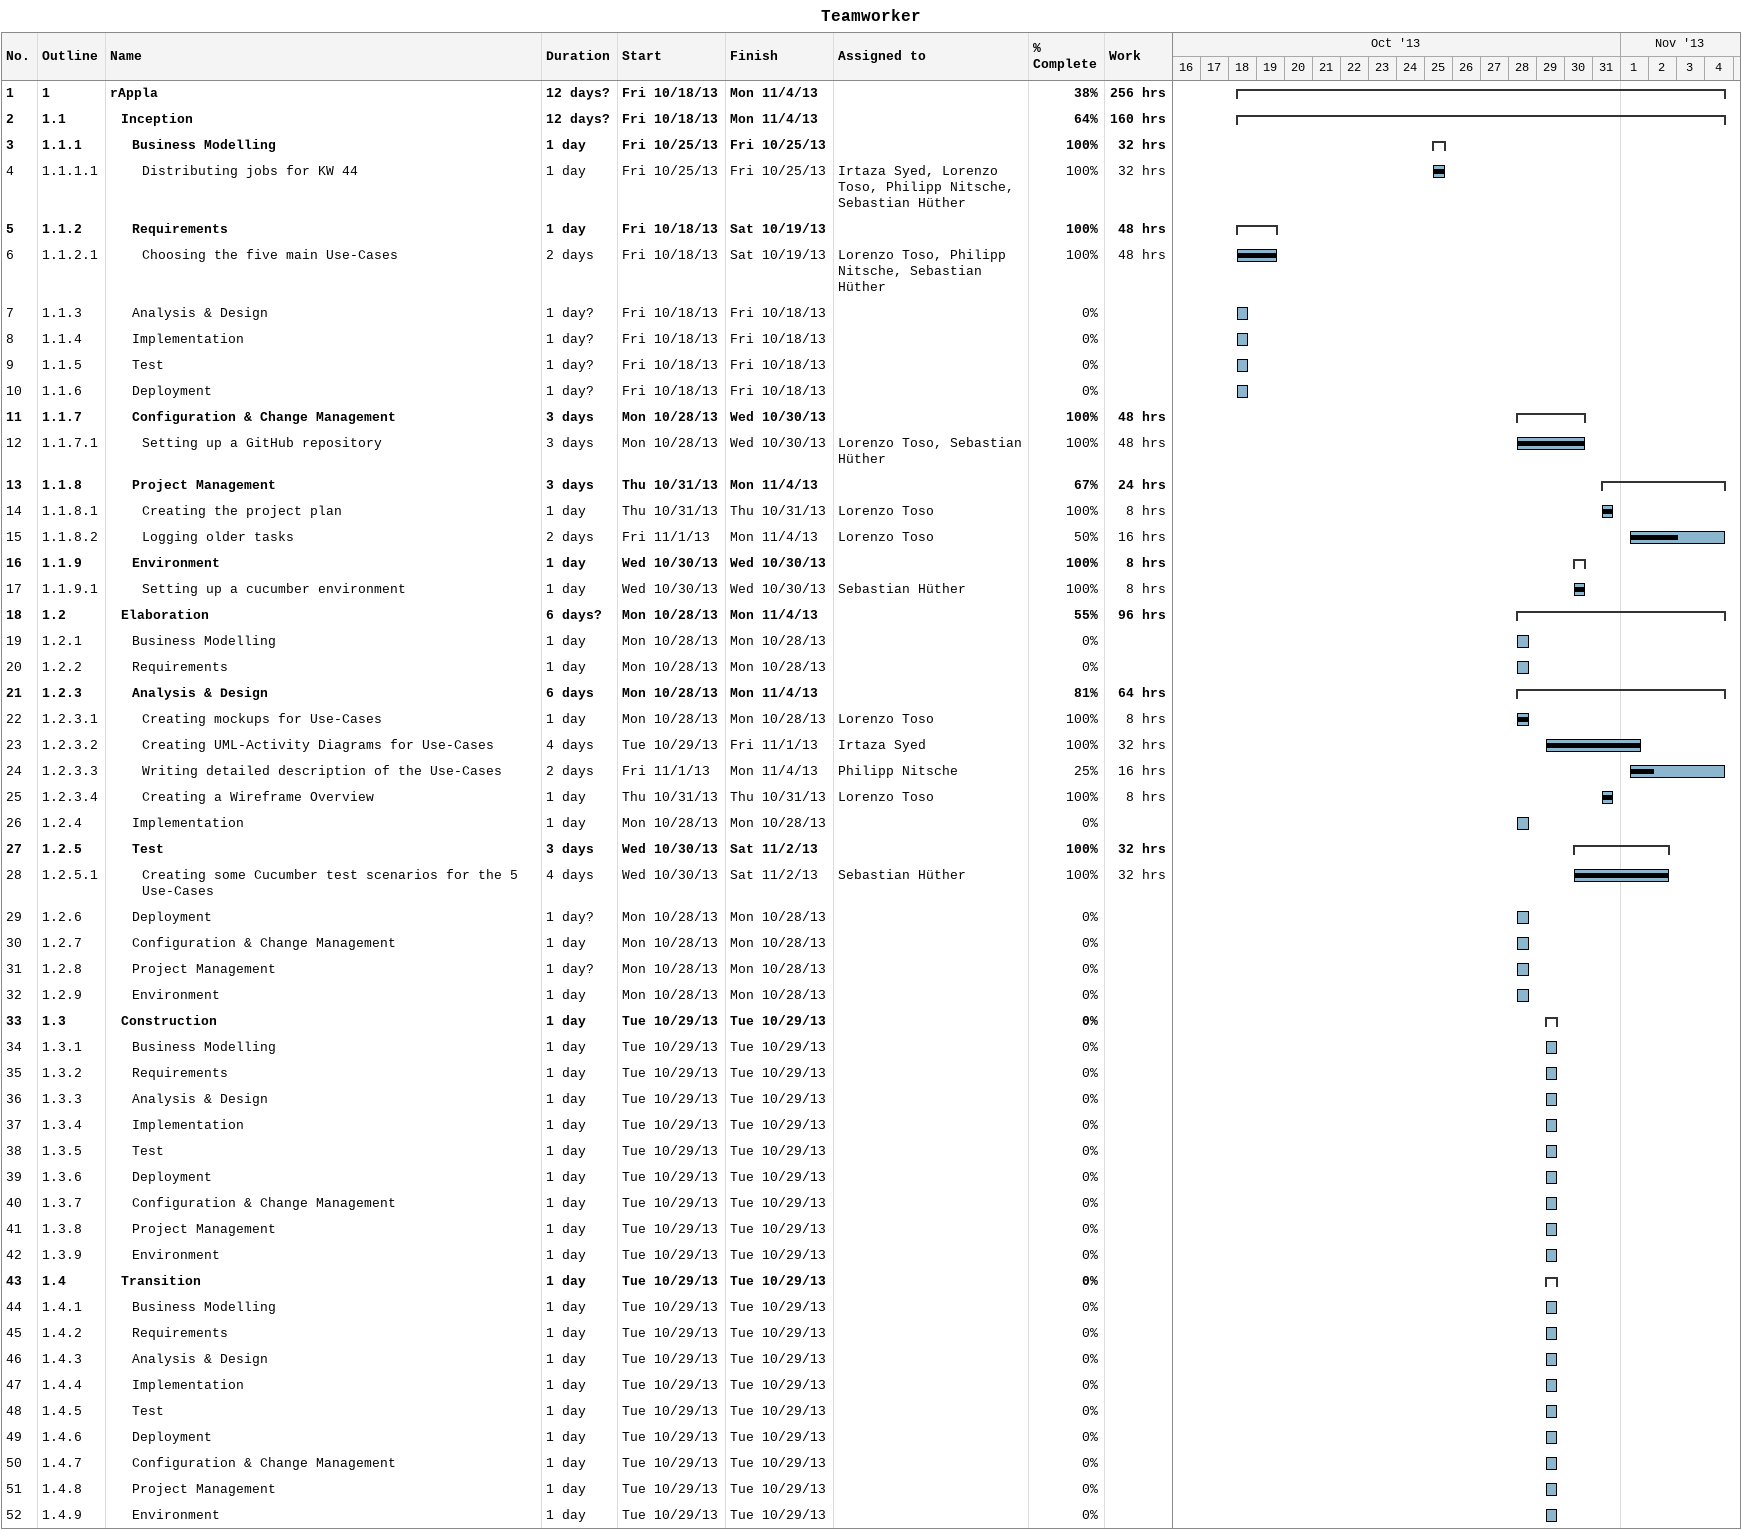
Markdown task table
Teamworker

| ID | WBS | Task | Duration | Start | Finish | Resources | % complete | Work (h) |
|---|---|---|---|---|---|---|---|---|
| 1 | 1 | **rAppla** | 12d? | 2013-10-18 | 2013-11-04 |  | 38 | 256 |
| 2 | 1.1 | **Inception** | 12d? | 2013-10-18 | 2013-11-04 |  | 64 | 160 |
| 3 | 1.1.1 | **Business Modelling** | 1d | 2013-10-25 | 2013-10-25 |  | 100 | 32 |
| 4 | 1.1.1.1 | Distributing jobs for KW 44 | 1d | 2013-10-25 | 2013-10-25 | Irtaza Syed, Lorenzo Toso, Philipp Nitsche, Sebastian Hüther | 100 | 32 |
| 5 | 1.1.2 | **Requirements** | 1d | 2013-10-18 | 2013-10-19 |  | 100 | 48 |
| 6 | 1.1.2.1 | Choosing the five main Use-Cases | 2d | 2013-10-18 | 2013-10-19 | Lorenzo Toso, Philipp Nitsche, Sebastian Hüther | 100 | 48 |
| 7 | 1.1.3 | Analysis & Design | 1d? | 2013-10-18 | 2013-10-18 |  | 0 |  |
| 8 | 1.1.4 | Implementation | 1d? | 2013-10-18 | 2013-10-18 |  | 0 |  |
| 9 | 1.1.5 | Test | 1d? | 2013-10-18 | 2013-10-18 |  | 0 |  |
| 10 | 1.1.6 | Deployment | 1d? | 2013-10-18 | 2013-10-18 |  | 0 |  |
| 11 | 1.1.7 | **Configuration & Change Management** | 3d | 2013-10-28 | 2013-10-30 |  | 100 | 48 |
| 12 | 1.1.7.1 | Setting up a GitHub repository | 3d | 2013-10-28 | 2013-10-30 | Lorenzo Toso, Sebastian Hüther | 100 | 48 |
| 13 | 1.1.8 | **Project Management** | 3d | 2013-10-31 | 2013-11-04 |  | 67 | 24 |
| 14 | 1.1.8.1 | Creating the project plan | 1d | 2013-10-31 | 2013-10-31 | Lorenzo Toso | 100 | 8 |
| 15 | 1.1.8.2 | Logging older tasks | 2d | 2013-11-01 | 2013-11-04 | Lorenzo Toso | 50 | 16 |
| 16 | 1.1.9 | **Environment** | 1d | 2013-10-30 | 2013-10-30 |  | 100 | 8 |
| 17 | 1.1.9.1 | Setting up a cucumber environment | 1d | 2013-10-30 | 2013-10-30 | Sebastian Hüther | 100 | 8 |
| 18 | 1.2 | **Elaboration** | 6d? | 2013-10-28 | 2013-11-04 |  | 55 | 96 |
| 19 | 1.2.1 | Business Modelling | 1d | 2013-10-28 | 2013-10-28 |  | 0 |  |
| 20 | 1.2.2 | Requirements | 1d | 2013-10-28 | 2013-10-28 |  | 0 |  |
| 21 | 1.2.3 | **Analysis & Design** | 6d | 2013-10-28 | 2013-11-04 |  | 81 | 64 |
| 22 | 1.2.3.1 | Creating mockups for Use-Cases | 1d | 2013-10-28 | 2013-10-28 | Lorenzo Toso | 100 | 8 |
| 23 | 1.2.3.2 | Creating UML-Activity Diagrams for Use-Cases | 4d | 2013-10-29 | 2013-11-01 | Irtaza Syed | 100 | 32 |
| 24 | 1.2.3.3 | Writing detailed description of the Use-Cases | 2d | 2013-11-01 | 2013-11-04 | Philipp Nitsche | 25 | 16 |
| 25 | 1.2.3.4 | Creating a Wireframe Overview | 1d | 2013-10-31 | 2013-10-31 | Lorenzo Toso | 100 | 8 |
| 26 | 1.2.4 | Implementation | 1d | 2013-10-28 | 2013-10-28 |  | 0 |  |
| 27 | 1.2.5 | **Test** | 3d | 2013-10-30 | 2013-11-02 |  | 100 | 32 |
| 28 | 1.2.5.1 | Creating some Cucumber test scenarios for the 5 Use-Cases | 4d | 2013-10-30 | 2013-11-02 | Sebastian Hüther | 100 | 32 |
| 29 | 1.2.6 | Deployment | 1d? | 2013-10-28 | 2013-10-28 |  | 0 |  |
| 30 | 1.2.7 | Configuration & Change Management | 1d | 2013-10-28 | 2013-10-28 |  | 0 |  |
| 31 | 1.2.8 | Project Management | 1d? | 2013-10-28 | 2013-10-28 |  | 0 |  |
| 32 | 1.2.9 | Environment | 1d | 2013-10-28 | 2013-10-28 |  | 0 |  |
| 33 | 1.3 | **Construction** | 1d | 2013-10-29 | 2013-10-29 |  | 0 |  |
| 34 | 1.3.1 | Business Modelling | 1d | 2013-10-29 | 2013-10-29 |  | 0 |  |
| 35 | 1.3.2 | Requirements | 1d | 2013-10-29 | 2013-10-29 |  | 0 |  |
| 36 | 1.3.3 | Analysis & Design | 1d | 2013-10-29 | 2013-10-29 |  | 0 |  |
| 37 | 1.3.4 | Implementation | 1d | 2013-10-29 | 2013-10-29 |  | 0 |  |
| 38 | 1.3.5 | Test | 1d | 2013-10-29 | 2013-10-29 |  | 0 |  |
| 39 | 1.3.6 | Deployment | 1d | 2013-10-29 | 2013-10-29 |  | 0 |  |
| 40 | 1.3.7 | Configuration & Change Management | 1d | 2013-10-29 | 2013-10-29 |  | 0 |  |
| 41 | 1.3.8 | Project Management | 1d | 2013-10-29 | 2013-10-29 |  | 0 |  |
| 42 | 1.3.9 | Environment | 1d | 2013-10-29 | 2013-10-29 |  | 0 |  |
| 43 | 1.4 | **Transition** | 1d | 2013-10-29 | 2013-10-29 |  | 0 |  |
| 44 | 1.4.1 | Business Modelling | 1d | 2013-10-29 | 2013-10-29 |  | 0 |  |
| 45 | 1.4.2 | Requirements | 1d | 2013-10-29 | 2013-10-29 |  | 0 |  |
| 46 | 1.4.3 | Analysis & Design | 1d | 2013-10-29 | 2013-10-29 |  | 0 |  |
| 47 | 1.4.4 | Implementation | 1d | 2013-10-29 | 2013-10-29 |  | 0 |  |
| 48 | 1.4.5 | Test | 1d | 2013-10-29 | 2013-10-29 |  | 0 |  |
| 49 | 1.4.6 | Deployment | 1d | 2013-10-29 | 2013-10-29 |  | 0 |  |
| 50 | 1.4.7 | Configuration & Change Management | 1d | 2013-10-29 | 2013-10-29 |  | 0 |  |
| 51 | 1.4.8 | Project Management | 1d | 2013-10-29 | 2013-10-29 |  | 0 |  |
| 52 | 1.4.9 | Environment | 1d | 2013-10-29 | 2013-10-29 |  | 0 |  |
